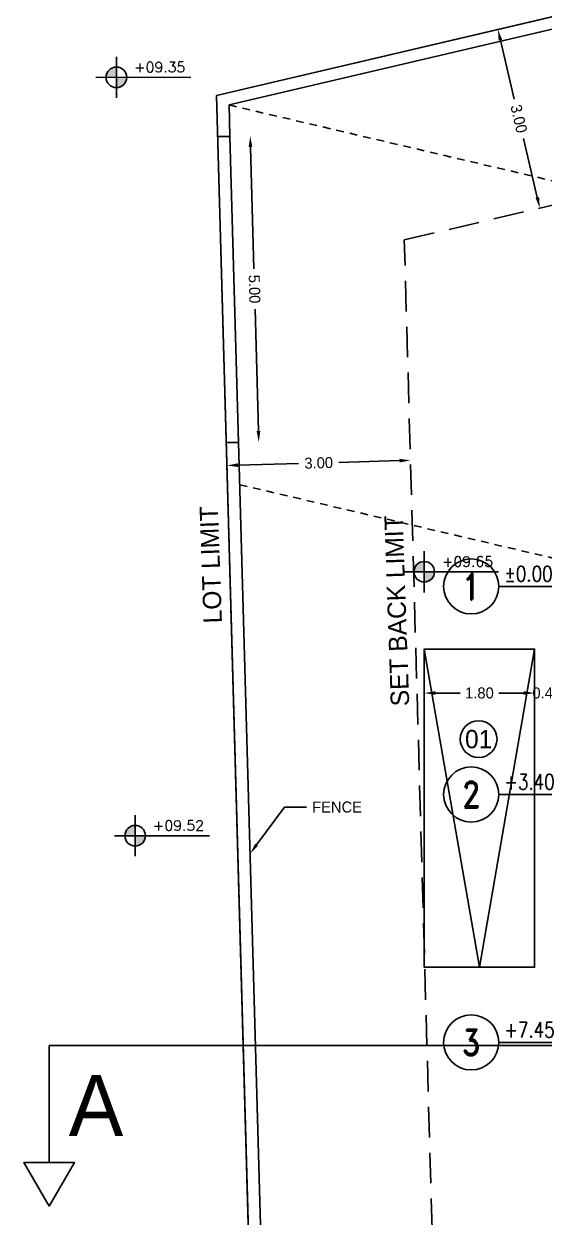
# Model space of a CAD drawing. Header units: metres. Extents: x -353217 to -351774, y -68080 to -67552.
# Drawn here: x -352369.25 to -352360.75, y -67876.02 to -67856.53 of the extents above; entities that cross this region are included whole.
import ezdxf
from ezdxf import colors
from ezdxf.entities.mleader import LeaderData, LeaderLine
from ezdxf.enums import TextEntityAlignment as Align
from ezdxf.math import Vec2, Vec3

# ---------------------------------------------------------------- set-up
doc = ezdxf.new("R2010")
doc.units = ezdxf.units.M
doc.header["$MEASUREMENT"] = 0
doc.header["$PDMODE"] = 2
doc.header["$PDSIZE"] = -0.6
doc.linetypes.add('DASHED', pattern=[0.75, 0.5, -0.25])
doc.linetypes.add('HIDDEN2', pattern=[0.1875, 0.125, -0.0625])
for name, color, linetype in [('A-dim', 4, 'Continuous'), ('A-levels', 4, 'Continuous'), ('A-TEXT', 6, 'Continuous'), ('A-walls', 5, 'Continuous'), ('axe', 9, 'HIDDEN2'), ('car', 7, 'Continuous'), ('gate', 4, 'Continuous'), ('lot', 3, 'Continuous'), ('Str-Axes', 8, 'Continuous')]:
    doc.layers.add(name, color=color, linetype=linetype)
doc.styles.add('ROMAND', font='romand', dxfattribs={"width": 0.8})
doc.styles.add('ROMANS', font='romans', dxfattribs={"height": 0.4})
doc.dimstyles.get("Standard").update_dxf_attribs({"dimtxt": 0.18, "dimasz": 0.18, "dimexe": 0.18, "dimexo": 0.0625, "dimgap": 0.09, "dimtad": 0, "dimzin": 0, "dimdsep": 46, "dimtxsty": 'Standard', "dimcen": 0.09, "dimse1": 1, "dimse2": 1, "dimadec": 0, "dimazin": 0, "dimtfac": 1, "dimtix": 1, "dimtofl": 0, "dimtmove": 0, "dimatfit": 3, "dimfxl": 0, "dimtolj": 1, "dimtzin": 0, "dimarcsym": 0})

# ---------------------------------------------------------------- blocks, each defined once
blk = doc.blocks.new('planlev')
h = blk.add_hatch(color=256)
h.paths.add_polyline_path([(0, 0.1999999999999886, 0.4142135623730951), (-0.1999999999999886, 0), (0, 3.6e-15)])
h.paths.add_polyline_path([(0.1999999999999886, 0), (0, 3.6e-15), (0, -0.1999999999999886, 0.4142135623730951)])
for p, q in [((0, 0.4000000000015689), (0, -0.4000000000015689)), ((-0.3999999999998067, 0), (1.444594779011765, 0))]:
    blk.add_line(p, q)
blk.add_circle((0, 0), 0.1999999999999886)
at = {"style": 'ROMANS'}
for tag, p in [('LEVEL-NOTATION', (0.3450835009255968, 0.0986438727081662)), ('FINISH', (0.3450835009255968, -0.3013561272918324))]:
    blk.add_attdef(tag, p, '', height=0.2, dxfattribs=at)
blk = doc.blocks.new('*D428')
at = {"layer": 'A-dim', "color": 0, "lineweight": -2, "transparency": 16777216}
for p, q in [((-352362.5311782929, -67867.45853445977), (-352362.1261782929, -67867.45853445977)), ((-352361.0911782929, -67867.45853445977), (-352361.4961782929, -67867.45853445977))]:
    blk.add_line(p, q, dxfattribs=at)
at = {"layer": 'A-dim', "color": 0, "transparency": 16777216}
for points in [[(-352362.5311782929, -67867.42853445977), (-352362.5311782929, -67867.48853445977), (-352362.7111782929, -67867.45853445977)], [(-352361.0911782929, -67867.42853445977), (-352361.0911782929, -67867.48853445977), (-352360.9111782929, -67867.45853445977)]]:
    blk.add_solid(points, dxfattribs=at)
at = {"layer": 'Defpoints', "color": 0, "transparency": 16777216}
for p in [(-352362.7111782929, -67866.73986810651), (-352360.9111782929, -67866.73986810648), (-352360.9111782929, -67867.45853445977)]:
    blk.add_point(p, dxfattribs=at)
at = {"layer": 'A-dim', "color": 0, "transparency": 16777216, "insert": (-352361.8111782929, -67867.45853445977), "char_height": 0.18, "attachment_point": 5}
blk.add_mtext('\\A1;1.80', dxfattribs=at)
blk = doc.blocks.new('*D429')
at = {"layer": 'A-dim', "color": 0, "lineweight": -2, "transparency": 16777216}
for p, q in [((-352361.0911782929, -67867.45853445977), (-352361.2711782929, -67867.45853445977)), ((-352360.3311782929, -67867.45853445977), (-352360.1511782929, -67867.45853445977))]:
    blk.add_line(p, q, dxfattribs=at)
at = {"layer": 'A-dim', "color": 0, "transparency": 16777216}
for points in [[(-352361.0911782929, -67867.42853445977), (-352361.0911782929, -67867.48853445977), (-352360.9111782929, -67867.45853445977)], [(-352360.3311782929, -67867.42853445977), (-352360.3311782929, -67867.48853445977), (-352360.5111782929, -67867.45853445977)]]:
    blk.add_solid(points, dxfattribs=at)
at = {"layer": 'Defpoints', "color": 0, "transparency": 16777216}
for p in [(-352360.9111782929, -67866.73986810648), (-352360.5111782929, -67867.45853445979), (-352360.5111782929, -67867.45853445977)]:
    blk.add_point(p, dxfattribs=at)
at = {"layer": 'A-dim', "color": 0, "transparency": 16777216, "insert": (-352360.7111782929, -67867.45853445977), "char_height": 0.18, "attachment_point": 5}
blk.add_mtext('\\A1;0.40', dxfattribs=at)
blk = doc.blocks.new('*D456')
at = {"layer": 'A-dim', "color": 0, "lineweight": -2, "transparency": 16777216}
for p, q in [((-352363.1170337138, -67863.66175181353), (-352364.1066447226, -67863.68950160997)), ((-352365.755996404, -67863.73575127072), (-352364.7663853951, -67863.70800147427))]:
    blk.add_line(p, q, dxfattribs=at)
at = {"layer": 'A-dim', "color": 0, "transparency": 16777216}
for points in [[(-352363.1178746167, -67863.63176360114), (-352363.1161928109, -67863.69174002591), (-352362.9371044395, -67863.656706396)], [(-352365.7568373069, -67863.70576305833), (-352365.7551555011, -67863.7657394831), (-352365.9359256783, -67863.74079668826)]]:
    blk.add_solid(points, dxfattribs=at)
at = {"layer": 'Defpoints', "color": 0, "transparency": 16777216}
for p in [(-352366.0369088844, -67860.13954171506), (-352363.0380876455, -67860.0554514228), (-352365.9359256783, -67863.74079668826)]:
    blk.add_point(p, dxfattribs=at)
at = {"layer": 'A-dim', "color": 0, "transparency": 16777216, "insert": (-352364.4365150589, -67863.69875154212), "char_height": 0.18, "attachment_point": 5, "rotation": 1.6062166588905786}
blk.add_mtext('\\A1;3.00', dxfattribs=at)
blk = doc.blocks.new('*D457')
at = {"layer": 'A-dim', "color": 0, "lineweight": -2, "transparency": 16777216}
for p, q in [((-352361.4684909752, -67856.79099019883), (-352361.2425118779, -67857.75485401056)), ((-352360.8658800491, -67859.36129369681), (-352361.0918591464, -67858.39742988507))]:
    blk.add_line(p, q, dxfattribs=at)
at = {"layer": 'A-dim', "color": 0, "transparency": 16777216}
for points in [[(-352361.4392829809, -67856.78414234739), (-352361.4976989696, -67856.79783805026), (-352361.5095780838, -67856.61574223306)], [(-352360.8366720548, -67859.35444584537), (-352360.8950880435, -67859.36814154824), (-352360.8247929405, -67859.53654166259)]]:
    blk.add_solid(points, dxfattribs=at)
at = {"layer": 'Defpoints', "color": 0, "transparency": 16777216}
for p in [(-352361.5095780838, -67856.61574223306), (-352363.7228727888, -67857.13465199327), (-352363.0380876456, -67860.0554514228)]:
    blk.add_point(p, dxfattribs=at)
at = {"layer": 'A-dim', "color": 0, "transparency": 16777216, "insert": (-352361.1671855121, -67858.07614194782), "char_height": 0.18, "attachment_point": 5, "rotation": 283.194753183051}
blk.add_mtext('\\A1;3.00', dxfattribs=at)
blk = doc.blocks.new('*D471')
at = {"layer": 'A-dim', "color": 0, "lineweight": -2, "transparency": 16777216}
for p, q in [((-352365.5505363796, -67858.53834861417), (-352365.4947289408, -67860.52854900355)), ((-352365.4204216377, -67863.1784900655), (-352365.4762290764, -67861.18828967611))]:
    blk.add_line(p, q, dxfattribs=at)
at = {"layer": 'A-dim', "color": 0, "transparency": 16777216}
for points in [[(-352365.5205481672, -67858.53750771124), (-352365.580524592, -67858.53918951709), (-352365.5555817972, -67858.35841933983)], [(-352365.3904334253, -67863.17764916258), (-352365.45040985, -67863.17933096843), (-352365.4153762201, -67863.35841933983)]]:
    blk.add_solid(points, dxfattribs=at)
at = {"layer": 'Defpoints', "color": 0, "transparency": 16777216}
for p in [(-352365.8865147135, -67858.36769906792), (-352365.7463091364, -67863.36769906792), (-352365.4153762201, -67863.35841933983)]:
    blk.add_point(p, dxfattribs=at)
at = {"layer": 'A-dim', "color": 0, "transparency": 16777216, "insert": (-352365.4854790086, -67860.85841933984), "char_height": 0.18, "attachment_point": 5, "rotation": 271.60621666273465}
blk.add_mtext('\\A1;5.00', dxfattribs=at)
blk = doc.blocks.new('Axis-buble-H')
at = {"color": 2}
blk.add_line((0, 0), (15, 0), dxfattribs=at)
blk.add_circle((-4.5, 0), 4.5, dxfattribs=at)
at = {"color": 1, "style": 'ROMAND', "width": 0.8}
blk.add_attdef('A', text='', height=4.25, dxfattribs=at).set_placement((-4.5, 0), align=Align.MIDDLE_CENTER)
at = {"color": 1, "style": 'ROMANS', "width": 0.8}
blk.add_attdef('%%P0.00', (0.9095296956501073, 0.8107150480150551), '', height=2.5, dxfattribs=at)

msp = doc.modelspace()

# ---------------------------------------------------------------- linework, layer by layer
for p, q in [((-352298.6269277391, -67841.87529644933), (-352366.1055052623, -67857.69326320873)), ((-352365.3152496173, -67885.87529644933), (-352366.1055052622, -67857.69326320877))]:
    msp.add_line(p, q)
at = {"layer": 'A-TEXT'}
msp.add_circle((-352361.8240025828, -67868.2109174458), 0.3, dxfattribs=at)
at = {"layer": 'A-walls'}
for p, q in [((-352366.0865933285, -67858.36769906792), (-352365.8865147135, -67858.36769906792)), ((-352365.7463091364, -67863.36769906792), (-352365.9463877517, -67863.36769906792)), ((-352368.839752428, -67873.21639737941), (-352310.4654287592, -67873.21639737941)), ((-352368.8397524279, -67873.21639737941), (-352368.8397524279, -67875.12701300779))]:
    msp.add_line(p, q, dxfattribs=at)
msp.add_lwpolyline([(-352365.8865147135, -67858.36769906792), (-352365.9010107544, -67857.85074242305), (-352300.6136054019, -67842.54402715371), (-352300.0028344544, -67868.56931947969), (-352314.8379220383, -67868.764841852), (-352313.6866545012, -67883.5163973794), (-352365.1813171633, -67883.51639737941), (-352365.7463091364, -67863.36769906792)], dxfattribs=at)
msp.add_lwpolyline([(-352368.8397524279, -67875.84092228307), (-352368.4275767157, -67875.12701300779), (-352369.2519281402, -67875.12701300779)], close=True, dxfattribs=at)
at = {"layer": 'axe'}
for points in [[(-352365.9010107544, -67857.85074242303), (-352359.2230561455, -67859.4163973794), (-352336.3328952841, -67859.4163973794), (-352301.1124788692, -67851.15892592972)], [(-352365.7270582631, -67864.05422216163), (-352359.9170014325, -67865.4163973794), (-352335.6389499971, -67865.4163973794), (-352300.2714270933, -67857.12443662618)]]:
    msp.add_lwpolyline(points, dxfattribs=at)
at = {"layer": 'car'}
msp.add_lwpolyline([(-352362.7111782929, -67866.73986810651), (-352362.7111782929, -67871.93986810649), (-352360.9111782929, -67871.93986810649), (-352360.9111782929, -67866.73986810648), (-352361.8111782929, -67871.93986810649), (-352362.7111782929, -67866.73986810651), (-352360.9111782929, -67866.73986810648)], dxfattribs=at)
at = {"layer": 'gate'}
msp.add_line((-352365.8865147135, -67858.36769906792), (-352365.7463091364, -67863.36769906792), dxfattribs=at)
at = {"layer": 'lot'}
msp.add_lwpolyline([(-352366.1055052622, -67857.69326320877), (-352300.4194396156, -67842.29308152615), (-352299.7981486165, -67868.76663914643), (-352314.6219259353, -67868.96201245255), (-352313.4704375811, -67883.71639737941), (-352365.3757875552, -67883.71639737941), (-352366.1055052622, -67857.69326320877)], dxfattribs=at)
at = {"layer": 'lot', "linetype": 'DASHED'}
msp.add_lwpolyline([(-352363.0380876456, -67860.0554514228), (-352303.3319264103, -67846.05726593941), (-352302.8684361854, -67865.80684414535), (-352317.8618674804, -67866.00445344421), (-352316.7136913827, -67880.71639737941), (-352362.4587316768, -67880.71639737941)], close=True, dxfattribs=at)

# ---------------------------------------------------------------- block references
at = {"layer": 'A-levels'}
ref = msp.add_blockref('planlev', (-352367.7405447552, -67857.39918111304), dxfattribs=dict(at, xscale=0.8399999999811084, yscale=0.8400000266188385, zscale=0.8399999999811084, rotation=0.01238904898646651))
ref.add_attrib('LEVEL-NOTATION', '+09.35', (-352367.4506924975, -67857.3162575082), dxfattribs={"height": 0.1680000019043548, "rotation": 0.0123890505800199, "style": 'ROMANS'})
ref = msp.add_blockref('planlev', (-352362.7134089119, -67865.47782603554), dxfattribs=dict(at, xscale=0.8399999999811084, yscale=0.8400000266188385, zscale=0.8399999999811084, rotation=0.01238904898646651))
ref.add_attrib('LEVEL-NOTATION', '+09.65', (-352362.4235566542, -67865.3949024307), dxfattribs={"height": 0.1680000019043548, "rotation": 0.0123890505800199, "style": 'ROMANS'})
ref = msp.add_blockref('planlev', (-352367.4343096441, -67869.78997123922), dxfattribs=dict(at, xscale=0.8399999999811084, yscale=0.8400000266188385, zscale=0.8399999999811084, rotation=0.01238904898646651))
ref.add_attrib('LEVEL-NOTATION', '+09.52', (-352367.1444573865, -67869.70704763438), dxfattribs={"height": 0.1680000019043548, "rotation": 0.0123890505800199, "style": 'ROMANS'})
at = {"layer": 'Str-Axes', "linetype": 'Continuous', "ltscale": 5, "xscale": 0.1000000000000227, "yscale": 0.1000000000000227, "zscale": 0.1000000000000227}
for p, values in [((-352361.495448038, -67865.71639737941), {'A': '1', '%%P0.00': '%%P0.00'}), ((-352361.495448038, -67869.11639737943), {'A': '2', '%%P0.00': '+3.40'}), ((-352361.495448038, -67873.16639737938), {'A': '3', '%%P0.00': '+7.45'})]:
    msp.add_blockref('Axis-buble-H', p, dxfattribs=at).add_auto_attribs(values)

# ---------------------------------------------------------------- texts
at = {"layer": 'A-TEXT'}
for s, p in [('LOT LIMIT', (-352366.016550305, -67866.31524302677)), ('SET BACK LIMIT', (-352362.9573502608, -67867.66947968872))]:
    msp.add_text(s, height=0.3, rotation=91.98301441537124, dxfattribs=at).set_placement(p)
msp.add_text('01', height=0.3, dxfattribs=at).set_placement((-352361.8240025828, -67868.2109174458), align=Align.MIDDLE_CENTER)
at = {"layer": 'A-walls'}
msp.add_text('A', height=1, dxfattribs=at).set_placement((-352368.5193809042, -67874.6973826827))

# ---------------------------------------------------------------- dimensions: what is measured, and where the dimension line sits
at = {"layer": 'A-dim'}
for p1, p2, distance, picture, middle in [((-352363.0380876456, -67860.0554514228), (-352363.7228727888, -67857.13465199327), -2.273310535383504, '*D457', (-352361.1671855121, -67858.07614194782)), ((-352365.8865147135, -67858.36769906792), (-352365.7463091364, -67863.36769906792), 0.33106299771401343, '*D471', (-352365.4854790086, -67860.85841933984)), ((-352363.0380876456, -67860.0554514228), (-352366.0369088844, -67860.13954171506), 3.602670535851659, '*D456', (-352364.4365150589, -67863.69875154212))]:
    dim = msp.add_aligned_dim(p1=p1, p2=p2, distance=distance, dimstyle='Standard', override={"dimfxl": 0.5}, dxfattribs=at)
    dim.commit()
    dim.dimension.update_dxf_attribs({"geometry": picture, "text_midpoint": middle})
for base, p1, p2, override, picture, middle in [((-352360.9111782929, -67867.45853445977), (-352362.7111782929, -67866.73986810651), (-352360.9111782929, -67866.73986810648), {"dimfxl": 0.5}, '*D428', (-352361.8111782929, -67867.45853445977)), ((-352360.5111782929, -67867.45853445977), (-352360.9111782929, -67866.73986810648), (-352360.5111782929, -67867.45853445979), {"dimtmove": 1, "dimfxl": 0.5}, '*D429', (-352360.7111782929, -67867.45853445977))]:
    dim = msp.add_linear_dim(base=base, p1=p1, p2=p2, dimstyle='Standard', override=override, dxfattribs=at)
    dim.commit()
    dim.dimension.update_dxf_attribs({"geometry": picture, "text_midpoint": middle})

# ---------------------------------------------------------------- leaders
at = {"layer": 'A-TEXT'}
ml = msp.add_multileader_mtext('Standard', dxfattribs=at)
ml.set_content('FENCE', color=256)
ml.set_leader_properties()
ml.build(insert=Vec2(0, 0))
ml.multileader.update_dxf_attribs({"text_right_attachment_type": 6, "dogleg_length": 0.36, "arrow_head_size": 0.18})
ctx = ml.context
ctx.base_point, ctx.char_height, ctx.arrow_head_size, ctx.landing_gap_size, ctx.plane_origin = Vec3(-352364.6341406144, -67869.3210723335), 0.18, 0.18, 0.09, Vec3(-352365.5579829622, -67870.08377194908)
ctx.right_attachment = 6
notes = []
notes.append((ctx, [(0, (1, 1, 0), (-352364.9941406143, -67869.3210723335), (1, 0), 0.36, [(0, [(-352365.5579829622, -67870.08377194908)], 0, [])])]))
ctx.mtext.insert, ctx.mtext.flow_direction = Vec3(-352364.5441406143, -67869.23107233351), 5
for ctx, leaders in notes:
    for number, flags, end, landing, length, lines in leaders:
        leader = LeaderData()
        leader.index, (leader.has_last_leader_line, leader.has_dogleg_vector, leader.attachment_direction) = number, flags
        leader.last_leader_point, leader.dogleg_vector, leader.dogleg_length = Vec3(end), Vec3(landing), length
        for number, points, colour, breaks in lines:
            line = LeaderLine()
            line.index, line.vertices, line.color, line.breaks = number, Vec3.list(points), colors.encode_raw_color(colour), breaks
            leader.lines.append(line)
        ctx.leaders.append(leader)

doc.saveas('drawing.dxf')
